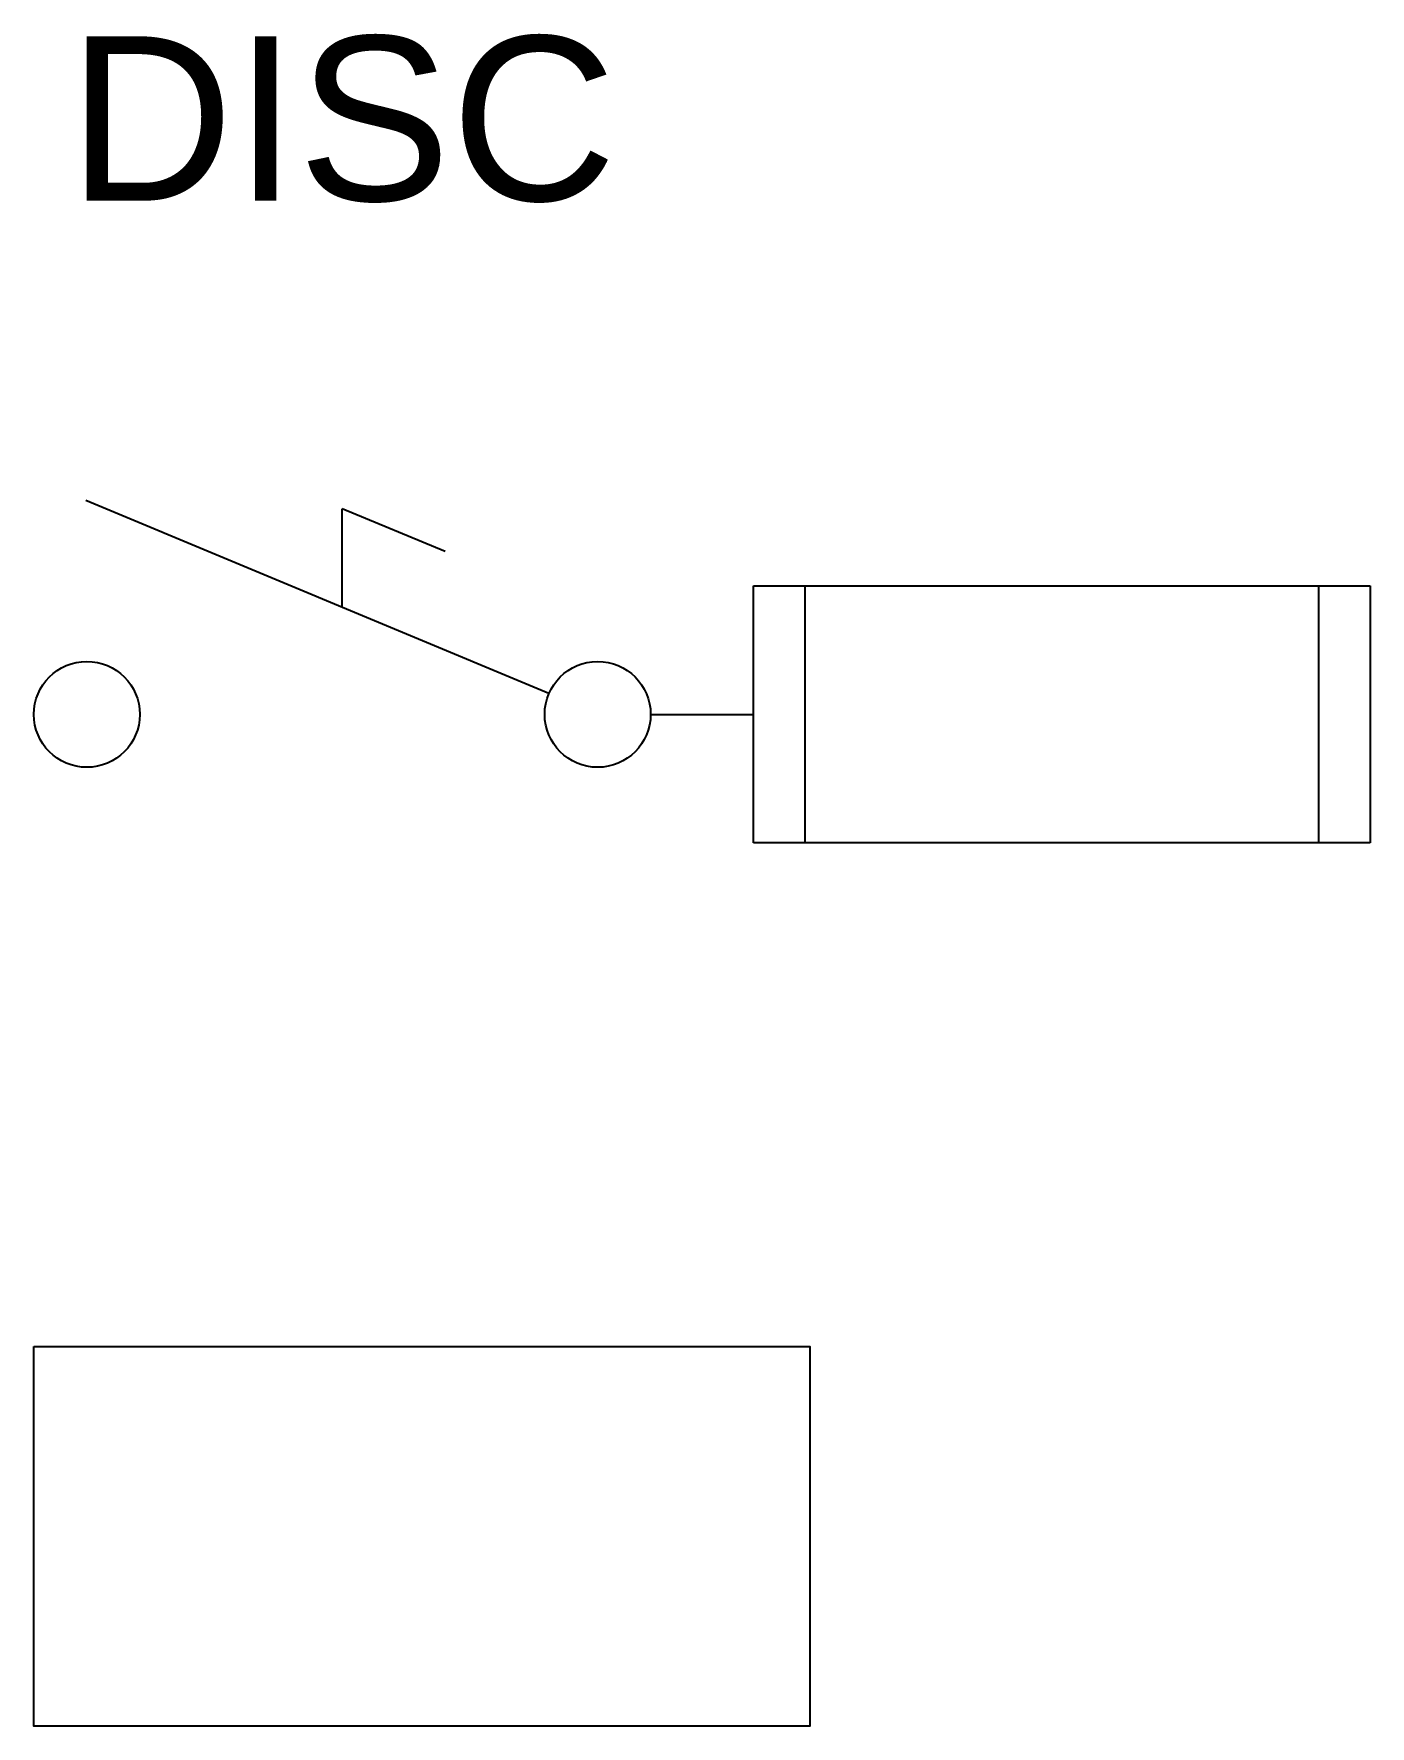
# Model space of a CAD drawing. Header units: inches. Extents: x 40.24 to 41.05, y 28.74 to 29.77.
import ezdxf
from ezdxf.enums import TextEntityAlignment as Align

# ---------------------------------------------------------------- set-up
doc = ezdxf.new("R2010")
doc.units = ezdxf.units.IN
doc.header["$MEASUREMENT"] = 0
doc.layers.add('SYMS', color=7, linetype='Continuous')
doc.styles.add('INERCONNECT TABLES', font='arial.ttf', dxfattribs={"height": 0.1})
doc.styles.add('WD', font='arial.ttf', dxfattribs={"height": 1})

# ---------------------------------------------------------------- blocks, each defined once
blk = doc.blocks.new('DISC_Fuse-TB_Square_R')
for p, q in [((0.3132, 0.0127), (0.0316, 0.1301)), ((0.25, 0.099), (0.1875, 0.125)), ((0.1875, 0.0651), (0.1875, 0.125)), ((0.4375, 0.0781), (0.8125, 0.0781)), ((0.4375, -0.0781), (0.4375, 0.0781)), ((0.4688, 0.0781), (0.4688, -0.0781)), ((0.7812, 0.0781), (0.7812, -0.0781)), ((0.8125, 0.0781), (0.8125, -0.0781)), ((0.375, 0), (0.4375, 0)), ((0.8125, -0.0781), (0.4375, -0.0781))]:
    blk.add_line(p, q)
blk.add_lwpolyline([(0, -0.3845), (0.4719, -0.3845), (0.4719, -0.6154), (0, -0.6154)], close=True)
for centre in [(0.0322, 0), (0.3428, 0)]:
    blk.add_circle(centre, 0.0322)
at = {"style": 'INERCONNECT TABLES'}
for tag, p in [('Tag1', (0.8875, 0.3542)), ('DISC_Rating', (0.1875, 0.1562))]:
    blk.add_attdef(tag, text='', height=0.1, dxfattribs=at).set_placement(p, align=Align.CENTER)
at = {"style": 'INERCONNECT TABLES', "flags": 8}
for tag, p in [('Desc1', (3.5, 0.15)), ('Desc2', (3.5, 0)), ('Desc3', (3.5, -0.15))]:
    blk.add_attdef(tag, text='', height=0.1, dxfattribs=at).set_placement(p, align=Align.MIDDLE_LEFT)
at = {"style": 'WD', "flags": 9}
for tag, p, height in [('X2LINK', (0.1875, 0.1562), 0.01), ('FAMILY', (0.3937, 0.1423), 0.01), ('INST', (0.3992, 0.0701), 0.01), ('Contact', (0.3937, 0.0401), 0.01), ('X4TERM01', (0, 0), 0.0125), ('X1TERM02', (0.8125, 0), 0.0125), ('X8LINK', (0.1875, -0.0156), 0.01), ('X2TERM01', (0.2359, -0.3845), 0.0125), ('X4TERM01', (0, -0.4999), 0.0125), ('X1TERM01', (0.4719, -0.4999), 0.0125), ('X8TERM01', (0.2359, -0.6154), 0.0125)]:
    blk.add_attdef(tag, p, '', height=height, dxfattribs=at)
at = {"linetype": 'Continuous', "style": 'WD', "flags": 9}
for tag, p in [('P/N', (0.4172, 0.1199)), ('MFG', (0.4153, 0.1004)), ('LOC', (0.4141, 0.0853))]:
    blk.add_attdef(tag, text='', height=0.01, dxfattribs=at).set_placement(p, align=Align.CENTER)
at = {"style": 'INERCONNECT TABLES', "flags": 8}
blk.add_attdef('Rating_FU', text='', height=0.1, dxfattribs=at).set_placement((0.625, 0), align=Align.MIDDLE)
at = {"linetype": 'Continuous', "style": 'INERCONNECT TABLES', "flags": 8}
blk.add_attdef('OuterTerm1', text='', height=0.1, dxfattribs=at).set_placement((0.875, -0.0314), align=Align.TOP_LEFT)
blk.add_attdef('Term1', text='', height=0.1, dxfattribs=at).set_placement((-0.0625, -0.0314), align=Align.TOP_RIGHT)
blk.add_attdef('Tag2', (0.5719, -0.3318), '', height=0.1, dxfattribs=at)
blk.add_attdef('Term2', text='', height=0.1, dxfattribs=at).set_placement((0.2359, -0.4999), align=Align.MIDDLE_CENTER)
blk = doc.blocks.new('PURPLE')
ref = blk.add_blockref('DISC_Fuse-TB_Square_R', (19.5599, 14.3208))
ref.add_attrib('Tag1', 'DISC', dxfattribs={"height": 0.1, "style": 'INERCONNECT TABLES'}).set_placement((19.7474, 14.6333), align=Align.CENTER)

msp = doc.modelspace()

# ---------------------------------------------------------------- block references
at = {"layer": 'SYMS'}
msp.add_blockref('PURPLE', (20.6776, 15.0317), dxfattribs=at)

doc.saveas('drawing.dxf')
